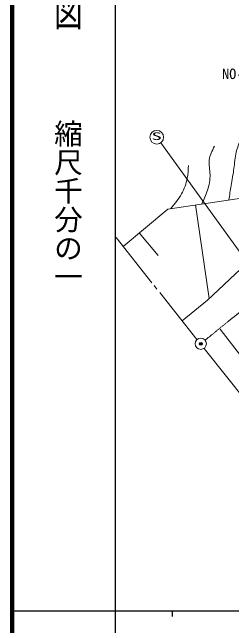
# Model space of a CAD drawing. Units: millimetres, scale not verified. Extents: x 40000 to 680000, y 20000 to 380000.
# Drawn here: x 40000 to 78452, y 202409 to 309732 of the extents above; entities that cross this region are included whole.
import ezdxf
from ezdxf.enums import TextEntityAlignment as Align

# ---------------------------------------------------------------- set-up
doc = ezdxf.new("R2010")
doc.units = ezdxf.units.MM
doc.header["$LTSCALE"] = 1000
doc.header["$PDMODE"] = 32
doc.header["$PDSIZE"] = 500
doc.linetypes.add('CHAIN', pattern=[18.5, 12, -1.5, 3.5, -1.5])
for name, color, linetype, lineweight in [('M-BGD', 7, 'Continuous', 13), ('M-BMK', 2, 'CHAIN', 13), ('M-BMK-SRVR', 3, 'Continuous', 13), ('M-STR-HTXT', 7, 'Continuous', 13), ('M-STR-STR3', 7, 'Continuous', 13), ('M-STR-STRC', 7, 'Continuous', 13), ('M-TTL', 7, 'Continuous', 13), ('M-TTL-BAND', 7, 'Continuous', 25)]:
    doc.layers.add(name, color=color, linetype=linetype, lineweight=lineweight)
doc.layers.add('M-OTRS', color=6, linetype='Continuous')
doc.styles.add('@ＭＳ ゴシック', font='')
doc.styles.add('ＭＳ ゴシック', font='')
doc.styles.get('@ＭＳ ゴシック').set_extended_font_data('@MS Gothic')
doc.styles.get('ＭＳ ゴシック').set_extended_font_data('MS Gothic')

msp = doc.modelspace()

# ---------------------------------------------------------------- linework, layer by layer
at = {"layer": 'M-BGD'}
for p, q in [((67245, 275305), (89804, 278660)), ((74518, 259682), (72088, 276025)), ((59420, 268777), (67245, 275305)), ((65534, 267180), (62239, 271129)), ((82855, 267536), (74200, 259382)), ((74200, 259382), (69782, 255746))]:
    msp.add_line(p, q, dxfattribs=at)
for points, knots in [([(77958, 276898), (78078, 277734), (78199, 278571), (78340, 279403), (78510, 280400), (78709, 281392), (78839, 282398), (78961, 283350), (79020, 284315), (79237, 285243), (79425, 286044), (79730, 286816), (80035, 287589)], [0, 0, 0, 0, 1, 1, 1, 2, 2, 2, 3, 3, 3, 4, 4, 4, 4]), ([(73222, 276194), (73575, 276985), (73928, 277777), (74198, 278603), (74486, 279488), (74679, 280414), (74646, 281349), (74617, 282189), (74406, 283038), (74496, 283844), (74590, 284691), (75017, 285490), (75443, 286290)], [0, 0, 0, 0, 1, 1, 1, 2, 2, 2, 3, 3, 3, 4, 4, 4, 4]), ([(67763, 275382), (68448, 276204), (69132, 277026), (69656, 277953), (70135, 278802), (70479, 279740), (70653, 280699), (70787, 281439), (70820, 282192), (70852, 282945)], [0, 0, 0, 0, 1, 1, 1, 2, 2, 2, 3, 3, 3, 3])]:
    msp.add_open_spline(points, degree=3, knots=knots, dxfattribs=at)
at = {"layer": 'M-BMK'}
msp.add_open_spline([(73771, 252344), (77869, 255694), (81966, 259045), (86340, 261991), (90227, 264608), (94332, 266905), (98471, 269135), (103007, 271579), (107584, 273942), (112322, 275936), (116466, 277679), (120734, 279140), (125055, 280413), (129952, 281856), (134917, 283056), (139939, 283945), (142730, 284438), (145539, 284836), (148356, 285158), (148825, 285212), (149295, 285263), (149765, 285312), (150234, 285362), (150705, 285409), (151175, 285454), (151645, 285499), (152116, 285543), (152587, 285582), (153687, 285676), (154788, 285749), (155891, 285812), (156993, 285876), (158096, 285930), (159199, 285966), (160668, 286013), (162138, 286028), (163607, 286043)], degree=3, knots=[0, 0, 0, 0, 1, 1, 1, 2, 2, 2, 3, 3, 3, 4, 4, 4, 5, 5, 5, 6, 6, 6, 7, 7, 7, 8, 8, 8, 9, 9, 9, 10, 10, 10, 11, 11, 11, 12, 12, 12, 12], dxfattribs=at)
at = {"layer": 'M-BMK-SRVR'}
for p, q in [((58192, 270322), (64474, 262421)), ((64857, 261939), (65354, 261315)), ((65841, 260703), (72362, 252501)), ((73609, 250933), (85643, 235799))]:
    msp.add_line(p, q, dxfattribs=at)
msp.add_circle((73015, 251744), 1000, dxfattribs=at)
at = {"layer": 'M-OTRS'}
msp.add_point((73037, 251725), dxfattribs=at)
at = {"layer": 'M-STR-HTXT'}
msp.add_line((76402, 254313), (95949, 228932), dxfattribs=at)
at = {"layer": 'M-STR-STRC'}
msp.add_line((81188, 265902), (66017, 286893), dxfattribs=at)
msp.add_circle((65314, 287866), 1200, dxfattribs=at)
at = {"layer": 'M-TTL', "color": 2, "lineweight": 140}
msp.add_line((40000, 380000), (40000, 20000), dxfattribs=at)
at = {"layer": 'M-TTL-BAND'}
for p, q in [((58000, 370000), (58000, 20000)), ((40000, 205000), (579000, 205000)), ((68000, 205000), (68000, 204000))]:
    msp.add_line(p, q, dxfattribs=at)

# ---------------------------------------------------------------- texts
at = {"layer": 'M-STR-STR3', "style": 'ＭＳ ゴシック'}
msp.add_text('NO-23', height=1833, rotation=0.014, dxfattribs=at).set_placement((76760, 297496), align=Align.BOTTOM_LEFT)
at = {"layer": 'M-STR-STRC', "style": 'ＭＳ ゴシック', "width": 2}
msp.add_text('S', height=1320, rotation=0.014, dxfattribs=at).set_placement((64396, 287003), align=Align.BOTTOM_LEFT)
at = {"layer": 'M-TTL-BAND', "style": '@ＭＳ ゴシック', "width": 1.4}
msp.add_text('平  面  図', height=3666, rotation=270, dxfattribs=at).set_placement((49777, 306475), align=Align.MIDDLE_RIGHT)
at = {"layer": 'M-TTL-BAND', "style": '@ＭＳ ゴシック'}
msp.add_text('縮尺千分の一', height=3666, rotation=270, dxfattribs=at).set_placement((49777, 261030), align=Align.MIDDLE_RIGHT)

doc.saveas('drawing.dxf')
